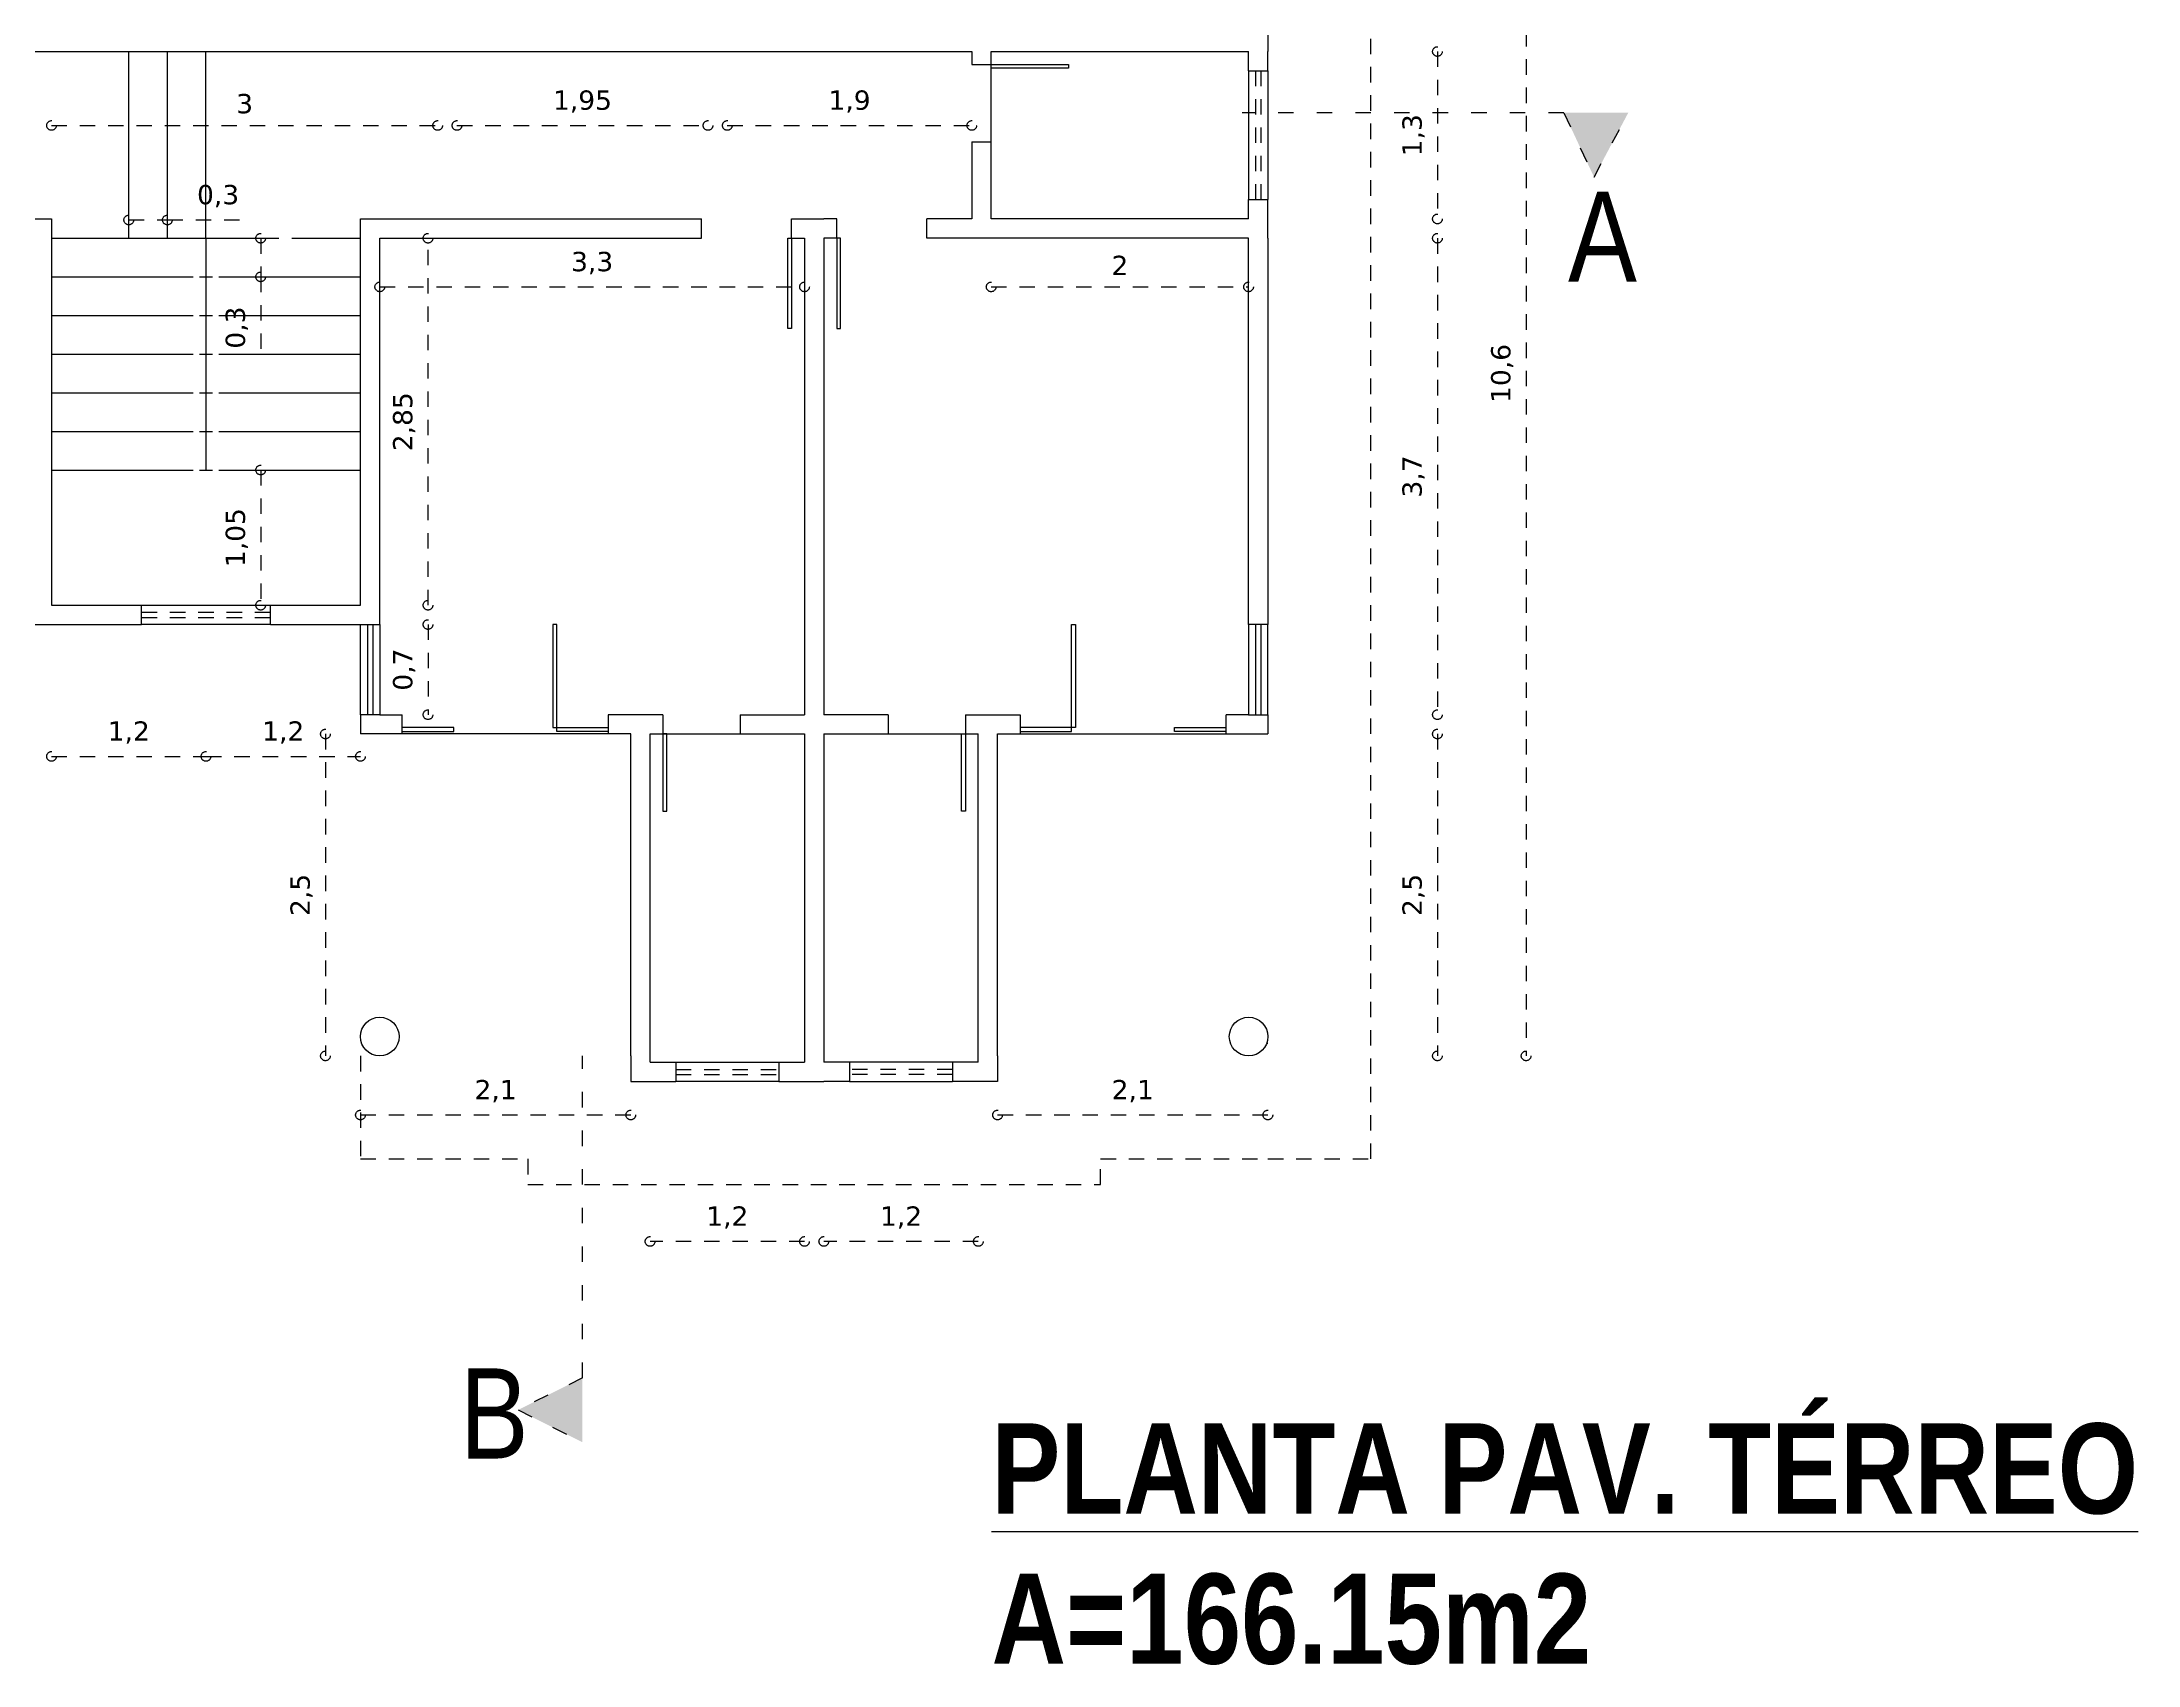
# Model space of a CAD drawing. Header units: millimetres. Extents: x -149 to 2, y 952 to 1078.
# Drawn here: x -84.03 to -67.74, y 1057.79 to 1070.4 of the extents above; entities that cross this region are included whole.
import ezdxf

# ---------------------------------------------------------------- set-up
doc = ezdxf.new("R2010")
doc.units = ezdxf.units.MM
doc.header["$LTSCALE"] = 0.1
doc.header["$PDMODE"] = 35
doc.linetypes.add('ACAD_ISO02W100', pattern=[15, 12, -3])
doc.linetypes.add('ACAD_ISO03W100', pattern=[30, 12, -18])
doc.layers.get('0').update_dxf_attribs({"linetype": 'ACAD_ISO03W100'})
for name, color, linetype in [('elementos cortados', 6, 'Continuous'), ('janela', 2, 'Continuous'), ('porta e janela cortada', 106, 'Continuous'), ('porta e janela vista', 3, 'Continuous'), ('projeção', 7, 'ACAD_ISO02W100')]:
    doc.layers.add(name, color=color, linetype=linetype)
doc.styles.add('KARINE', font='ARIALN.TTF', dxfattribs={"height": 0.7})
doc.styles.get("Standard").update_dxf_attribs({"font": 'verdana.ttf', "height": 0.15})
doc.dimstyles.new('Copy(2) of ISO-25', dxfattribs={"dimtxt": 0.02, "dimasz": 0.15, "dimexe": 0.2, "dimexo": 0.4, "dimgap": 0.09, "dimtad": 1, "dimtxsty": 'Standard', "dimblk": 'SMALL', "dimcen": 2, "dimse1": 1, "dimse2": 1, "dimclrd": 1, "dimclre": 1, "dimclrt": 30, "dimazin": 0, "dimtfac": 1, "dimtmove": 0, "dimatfit": 2, "dimldrblk": 'OPEN30', "dimfxl": 1, "dimlwd": -1, "dimarcsym": 0})

# ---------------------------------------------------------------- blocks, each defined once
blk = doc.blocks.new('_Small')
at = {"color": 0, "linetype": 'ByBlock', "lineweight": -2}
blk.add_circle((0, 0), 0.25, dxfattribs=at)
blk = doc.blocks.new('*D15')
at = {"layer": 'Defpoints', "color": 0, "ltscale": 0.1, "transparency": 16777216}
for p in [(-91.252, 1074.623), (-93.19, 1062.523), (-81.552, 1062.523)]:
    blk.add_point(p, dxfattribs=at)
at = {"layer": 'projeção', "color": 1, "ltscale": 0.1, "transparency": 16777216}
blk.add_line((-93.19, 1074.623), (-93.19, 1062.523), dxfattribs=at)
at = {"layer": 'projeção', "color": 1, "ltscale": 0.1, "transparency": 16777216, "xscale": 0.15, "yscale": 0.15, "zscale": 0.15}
for p, rotation in [((-93.19, 1074.623), 90), ((-93.19, 1062.523), 270)]:
    blk.add_blockref('_Small', p, dxfattribs=dict(at, rotation=rotation))
at = {"layer": 'projeção', "color": 30, "ltscale": 0.1, "transparency": 16777216, "insert": (-93.375, 1068.573), "char_height": 0.15, "attachment_point": 5, "rotation": 90}
blk.add_mtext('12,1', dxfattribs=at)
blk = doc.blocks.new('_Open30')
at = {"color": 0, "linetype": 'ByBlock', "lineweight": -2}
for p, q in [((-1, 0.27), (0, 0)), ((0, 0), (-1, -0.27)), ((0, 0), (-1, 0))]:
    blk.add_line(p, q, dxfattribs=at)
blk = doc.blocks.new('*D16')
at = {"layer": 'Defpoints', "color": 0, "ltscale": 0.1, "transparency": 16777216}
for p in [(-92.789, 1065.873), (-91.252, 1065.873), (-81.552, 1062.523)]:
    blk.add_point(p, dxfattribs=at)
at = {"layer": 'projeção', "color": 1, "ltscale": 0.1, "transparency": 16777216}
blk.add_line((-92.789, 1062.523), (-92.789, 1065.873), dxfattribs=at)
at = {"layer": 'projeção', "color": 1, "ltscale": 0.1, "transparency": 16777216, "xscale": 0.15, "yscale": 0.15, "zscale": 0.15}
for p, rotation in [((-92.789, 1065.873), 90), ((-92.789, 1062.523), 270)]:
    blk.add_blockref('_Small', p, dxfattribs=dict(at, rotation=rotation))
at = {"layer": 'projeção', "color": 30, "ltscale": 0.1, "transparency": 16777216, "insert": (-92.974, 1064.198), "char_height": 0.15, "attachment_point": 5, "rotation": 90}
blk.add_mtext('3,35', dxfattribs=at)
blk = doc.blocks.new('*D29')
at = {"layer": 'Defpoints', "color": 0, "ltscale": 0.1, "transparency": 16777216}
for p in [(-82.752, 1067.073), (-81.552, 1065.873), (-81.552, 1064.849)]:
    blk.add_point(p, dxfattribs=at)
at = {"layer": 'projeção', "color": 1, "ltscale": 0.1, "transparency": 16777216}
blk.add_line((-82.752, 1064.849), (-81.552, 1064.849), dxfattribs=at)
at = {"layer": 'projeção', "color": 1, "ltscale": 0.1, "transparency": 16777216, "xscale": 0.15, "yscale": 0.15, "zscale": 0.15, "rotation": 180}
blk.add_blockref('_Small', (-82.752, 1064.849), dxfattribs=at)
at = {"layer": 'projeção', "color": 1, "ltscale": 0.1, "transparency": 16777216, "xscale": 0.15, "yscale": 0.15, "zscale": 0.15}
blk.add_blockref('_Small', (-81.552, 1064.849), dxfattribs=at)
at = {"layer": 'projeção', "color": 30, "ltscale": 0.1, "transparency": 16777216, "insert": (-82.152, 1065.034), "char_height": 0.15, "attachment_point": 5}
blk.add_mtext('1,2', dxfattribs=at)
blk = doc.blocks.new('*D30')
at = {"layer": 'Defpoints', "color": 0, "ltscale": 0.1, "transparency": 16777216}
for p in [(-82.752, 1067.073), (-83.952, 1066.023), (-82.752, 1064.849)]:
    blk.add_point(p, dxfattribs=at)
at = {"layer": 'projeção', "color": 1, "ltscale": 0.1, "transparency": 16777216}
blk.add_line((-83.952, 1064.849), (-82.752, 1064.849), dxfattribs=at)
at = {"layer": 'projeção', "color": 1, "ltscale": 0.1, "transparency": 16777216, "xscale": 0.15, "yscale": 0.15, "zscale": 0.15, "rotation": 180}
blk.add_blockref('_Small', (-83.952, 1064.849), dxfattribs=at)
at = {"layer": 'projeção', "color": 1, "ltscale": 0.1, "transparency": 16777216, "xscale": 0.15, "yscale": 0.15, "zscale": 0.15}
blk.add_blockref('_Small', (-82.752, 1064.849), dxfattribs=at)
at = {"layer": 'projeção', "color": 30, "ltscale": 0.1, "transparency": 16777216, "insert": (-83.352, 1065.034), "char_height": 0.15, "attachment_point": 5}
blk.add_mtext('1,2', dxfattribs=at)
blk = doc.blocks.new('*D32')
at = {"layer": 'Defpoints', "color": 0, "ltscale": 0.1, "transparency": 16777216}
for p in [(-81.552, 1065.023), (-81.824, 1062.523), (-81.552, 1062.523)]:
    blk.add_point(p, dxfattribs=at)
at = {"layer": 'projeção', "color": 1, "ltscale": 0.1, "transparency": 16777216}
blk.add_line((-81.824, 1065.023), (-81.824, 1062.523), dxfattribs=at)
at = {"layer": 'projeção', "color": 1, "ltscale": 0.1, "transparency": 16777216, "xscale": 0.15, "yscale": 0.15, "zscale": 0.15}
for p, rotation in [((-81.824, 1065.023), 90), ((-81.824, 1062.523), 270)]:
    blk.add_blockref('_Small', p, dxfattribs=dict(at, rotation=rotation))
at = {"layer": 'projeção', "color": 30, "ltscale": 0.1, "transparency": 16777216, "insert": (-82.009, 1063.773), "char_height": 0.15, "attachment_point": 5, "rotation": 90}
blk.add_mtext('2,5', dxfattribs=at)
blk = doc.blocks.new('*D33')
at = {"layer": 'Defpoints', "color": 0, "ltscale": 0.1, "transparency": 16777216}
for p in [(-81.402, 1065.873), (-81.402, 1065.173), (-81.027, 1065.173)]:
    blk.add_point(p, dxfattribs=at)
at = {"layer": 'projeção', "color": 1, "ltscale": 0.1, "transparency": 16777216}
blk.add_line((-81.027, 1065.873), (-81.027, 1065.173), dxfattribs=at)
at = {"layer": 'projeção', "color": 1, "ltscale": 0.1, "transparency": 16777216, "xscale": 0.15, "yscale": 0.15, "zscale": 0.15}
for p, rotation in [((-81.027, 1065.873), 90), ((-81.027, 1065.173), 270)]:
    blk.add_blockref('_Small', p, dxfattribs=dict(at, rotation=rotation))
at = {"layer": 'projeção', "color": 30, "ltscale": 0.1, "transparency": 16777216, "insert": (-81.212, 1065.523), "char_height": 0.15, "attachment_point": 5, "rotation": 90}
blk.add_mtext('0,7', dxfattribs=at)
blk = doc.blocks.new('*D34')
at = {"layer": 'Defpoints', "color": 0, "ltscale": 0.1, "transparency": 16777216}
for p in [(-81.402, 1068.873), (-81.027, 1068.873), (-81.552, 1066.023)]:
    blk.add_point(p, dxfattribs=at)
at = {"layer": 'projeção', "color": 1, "ltscale": 0.1, "transparency": 16777216}
blk.add_line((-81.027, 1066.023), (-81.027, 1068.873), dxfattribs=at)
at = {"layer": 'projeção', "color": 1, "ltscale": 0.1, "transparency": 16777216, "xscale": 0.15, "yscale": 0.15, "zscale": 0.15}
for p, rotation in [((-81.027, 1068.873), 90), ((-81.027, 1066.023), 270)]:
    blk.add_blockref('_Small', p, dxfattribs=dict(at, rotation=rotation))
at = {"layer": 'projeção', "color": 30, "ltscale": 0.1, "transparency": 16777216, "insert": (-81.212, 1067.448), "char_height": 0.15, "attachment_point": 5, "rotation": 90}
blk.add_mtext('2,85', dxfattribs=at)
blk = doc.blocks.new('*D35')
at = {"layer": 'Defpoints', "color": 0, "ltscale": 0.1, "transparency": 16777216}
for p in [(-82.393, 1068.873), (-82.393, 1068.573), (-82.327, 1068.573)]:
    blk.add_point(p, dxfattribs=at)
at = {"layer": 'projeção', "color": 1, "ltscale": 0.1, "transparency": 16777216}
for p, q in [((-82.327, 1068.873), (-82.327, 1068.573)), ((-82.327, 1068.573), (-82.327, 1067.935))]:
    blk.add_line(p, q, dxfattribs=at)
at = {"layer": 'projeção', "color": 1, "ltscale": 0.1, "transparency": 16777216, "xscale": 0.15, "yscale": 0.15, "zscale": 0.15}
for p, rotation in [((-82.327, 1068.873), 90), ((-82.327, 1068.573), 270)]:
    blk.add_blockref('_Small', p, dxfattribs=dict(at, rotation=rotation))
at = {"layer": 'projeção', "color": 30, "ltscale": 0.1, "transparency": 16777216, "insert": (-82.512, 1068.179), "char_height": 0.15, "attachment_point": 5, "rotation": 90}
blk.add_mtext('0,3', dxfattribs=at)
blk = doc.blocks.new('*D36')
at = {"layer": 'Defpoints', "color": 0, "ltscale": 0.1, "transparency": 16777216}
for p in [(-82.327, 1067.073), (-82.327, 1066.023), (-82.327, 1066.023)]:
    blk.add_point(p, dxfattribs=at)
at = {"layer": 'projeção', "color": 1, "ltscale": 0.1, "transparency": 16777216}
blk.add_line((-82.327, 1067.073), (-82.327, 1066.023), dxfattribs=at)
at = {"layer": 'projeção', "color": 1, "ltscale": 0.1, "transparency": 16777216, "xscale": 0.15, "yscale": 0.15, "zscale": 0.15}
for p, rotation in [((-82.327, 1067.073), 90), ((-82.327, 1066.023), 270)]:
    blk.add_blockref('_Small', p, dxfattribs=dict(at, rotation=rotation))
at = {"layer": 'projeção', "color": 30, "ltscale": 0.1, "transparency": 16777216, "insert": (-82.512, 1066.548), "char_height": 0.15, "attachment_point": 5, "rotation": 90}
blk.add_mtext('1,05', dxfattribs=at)
blk = doc.blocks.new('*D37')
at = {"layer": 'Defpoints', "color": 0, "ltscale": 0.1, "transparency": 16777216}
for p in [(-83.052, 1069.015), (-83.352, 1068.873), (-83.052, 1068.873)]:
    blk.add_point(p, dxfattribs=at)
at = {"layer": 'projeção', "color": 1, "ltscale": 0.1, "transparency": 16777216}
for p, q in [((-83.352, 1069.015), (-83.052, 1069.015)), ((-83.052, 1069.015), (-82.414, 1069.015))]:
    blk.add_line(p, q, dxfattribs=at)
at = {"layer": 'projeção', "color": 1, "ltscale": 0.1, "transparency": 16777216, "xscale": 0.15, "yscale": 0.15, "zscale": 0.15, "rotation": 180}
blk.add_blockref('_Small', (-83.352, 1069.015), dxfattribs=at)
at = {"layer": 'projeção', "color": 1, "ltscale": 0.1, "transparency": 16777216, "xscale": 0.15, "yscale": 0.15, "zscale": 0.15}
blk.add_blockref('_Small', (-83.052, 1069.015), dxfattribs=at)
at = {"layer": 'projeção', "color": 30, "ltscale": 0.1, "transparency": 16777216, "insert": (-82.658, 1069.2), "char_height": 0.15, "attachment_point": 5}
blk.add_mtext('0,3', dxfattribs=at)
blk = doc.blocks.new('*D38')
at = {"layer": 'Defpoints', "color": 0, "ltscale": 0.1, "transparency": 16777216}
for p in [(-83.952, 1070.473), (-80.952, 1070.473), (-80.952, 1069.749)]:
    blk.add_point(p, dxfattribs=at)
at = {"layer": 'projeção', "color": 1, "ltscale": 0.1, "transparency": 16777216}
blk.add_line((-83.952, 1069.749), (-80.952, 1069.749), dxfattribs=at)
at = {"layer": 'projeção', "color": 1, "ltscale": 0.1, "transparency": 16777216, "xscale": 0.15, "yscale": 0.15, "zscale": 0.15, "rotation": 180}
blk.add_blockref('_Small', (-83.952, 1069.749), dxfattribs=at)
at = {"layer": 'projeção', "color": 1, "ltscale": 0.1, "transparency": 16777216, "xscale": 0.15, "yscale": 0.15, "zscale": 0.15}
blk.add_blockref('_Small', (-80.952, 1069.749), dxfattribs=at)
at = {"layer": 'projeção', "color": 30, "ltscale": 0.1, "transparency": 16777216, "insert": (-82.452, 1069.917), "char_height": 0.15, "attachment_point": 5}
blk.add_mtext('3', dxfattribs=at)
blk = doc.blocks.new('*D39')
at = {"layer": 'Defpoints', "color": 0, "ltscale": 0.1, "transparency": 16777216}
for p in [(-80.802, 1070.473), (-78.852, 1070.473), (-78.852, 1069.749)]:
    blk.add_point(p, dxfattribs=at)
at = {"layer": 'projeção', "color": 1, "ltscale": 0.1, "transparency": 16777216}
blk.add_line((-80.802, 1069.749), (-78.852, 1069.749), dxfattribs=at)
at = {"layer": 'projeção', "color": 1, "ltscale": 0.1, "transparency": 16777216, "xscale": 0.15, "yscale": 0.15, "zscale": 0.15, "rotation": 180}
blk.add_blockref('_Small', (-80.802, 1069.749), dxfattribs=at)
at = {"layer": 'projeção', "color": 1, "ltscale": 0.1, "transparency": 16777216, "xscale": 0.15, "yscale": 0.15, "zscale": 0.15}
blk.add_blockref('_Small', (-78.852, 1069.749), dxfattribs=at)
at = {"layer": 'projeção', "color": 30, "ltscale": 0.1, "transparency": 16777216, "insert": (-79.827, 1069.934), "char_height": 0.15, "attachment_point": 5}
blk.add_mtext('1,95', dxfattribs=at)
blk = doc.blocks.new('*D40')
at = {"layer": 'Defpoints', "color": 0, "ltscale": 0.1, "transparency": 16777216}
for p in [(-78.702, 1070.473), (-76.802, 1070.473), (-76.802, 1069.749)]:
    blk.add_point(p, dxfattribs=at)
at = {"layer": 'projeção', "color": 1, "ltscale": 0.1, "transparency": 16777216}
blk.add_line((-78.702, 1069.749), (-76.802, 1069.749), dxfattribs=at)
at = {"layer": 'projeção', "color": 1, "ltscale": 0.1, "transparency": 16777216, "xscale": 0.15, "yscale": 0.15, "zscale": 0.15, "rotation": 180}
blk.add_blockref('_Small', (-78.702, 1069.749), dxfattribs=at)
at = {"layer": 'projeção', "color": 1, "ltscale": 0.1, "transparency": 16777216, "xscale": 0.15, "yscale": 0.15, "zscale": 0.15}
blk.add_blockref('_Small', (-76.802, 1069.749), dxfattribs=at)
at = {"layer": 'projeção', "color": 30, "ltscale": 0.1, "transparency": 16777216, "insert": (-77.752, 1069.934), "char_height": 0.15, "attachment_point": 5}
blk.add_mtext('1,9', dxfattribs=at)
blk = doc.blocks.new('*D46')
at = {"layer": 'Defpoints', "color": 0, "ltscale": 0.1, "transparency": 16777216}
for p in [(-76.602, 1062.523), (-74.502, 1062.523), (-74.502, 1062.064)]:
    blk.add_point(p, dxfattribs=at)
at = {"layer": 'projeção', "color": 1, "ltscale": 0.1, "transparency": 16777216}
blk.add_line((-76.602, 1062.064), (-74.502, 1062.064), dxfattribs=at)
at = {"layer": 'projeção', "color": 1, "ltscale": 0.1, "transparency": 16777216, "xscale": 0.15, "yscale": 0.15, "zscale": 0.15, "rotation": 180}
blk.add_blockref('_Small', (-76.602, 1062.064), dxfattribs=at)
at = {"layer": 'projeção', "color": 1, "ltscale": 0.1, "transparency": 16777216, "xscale": 0.15, "yscale": 0.15, "zscale": 0.15}
blk.add_blockref('_Small', (-74.502, 1062.064), dxfattribs=at)
at = {"layer": 'projeção', "color": 30, "ltscale": 0.1, "transparency": 16777216, "insert": (-75.552, 1062.249), "char_height": 0.15, "attachment_point": 5}
blk.add_mtext('2,1', dxfattribs=at)
blk = doc.blocks.new('*D47')
at = {"layer": 'Defpoints', "color": 0, "ltscale": 0.1, "transparency": 16777216}
for p in [(-77.952, 1062.473), (-76.752, 1062.473), (-77.952, 1061.082)]:
    blk.add_point(p, dxfattribs=at)
at = {"layer": 'projeção', "color": 1, "ltscale": 0.1, "transparency": 16777216}
blk.add_line((-76.752, 1061.082), (-77.952, 1061.082), dxfattribs=at)
at = {"layer": 'projeção', "color": 1, "ltscale": 0.1, "transparency": 16777216, "xscale": 0.15, "yscale": 0.15, "zscale": 0.15, "rotation": 180}
blk.add_blockref('_Small', (-77.952, 1061.082), dxfattribs=at)
at = {"layer": 'projeção', "color": 1, "ltscale": 0.1, "transparency": 16777216, "xscale": 0.15, "yscale": 0.15, "zscale": 0.15}
blk.add_blockref('_Small', (-76.752, 1061.082), dxfattribs=at)
at = {"layer": 'projeção', "color": 30, "ltscale": 0.1, "transparency": 16777216, "insert": (-77.352, 1061.267), "char_height": 0.15, "attachment_point": 5}
blk.add_mtext('1,2', dxfattribs=at)
blk = doc.blocks.new('*D48')
at = {"layer": 'Defpoints', "color": 0, "ltscale": 0.1, "transparency": 16777216}
for p in [(-79.302, 1062.473), (-78.102, 1062.473), (-79.302, 1061.082)]:
    blk.add_point(p, dxfattribs=at)
at = {"layer": 'projeção', "color": 1, "ltscale": 0.1, "transparency": 16777216}
blk.add_line((-78.102, 1061.082), (-79.302, 1061.082), dxfattribs=at)
at = {"layer": 'projeção', "color": 1, "ltscale": 0.1, "transparency": 16777216, "xscale": 0.15, "yscale": 0.15, "zscale": 0.15, "rotation": 180}
blk.add_blockref('_Small', (-79.302, 1061.082), dxfattribs=at)
at = {"layer": 'projeção', "color": 1, "ltscale": 0.1, "transparency": 16777216, "xscale": 0.15, "yscale": 0.15, "zscale": 0.15}
blk.add_blockref('_Small', (-78.102, 1061.082), dxfattribs=at)
at = {"layer": 'projeção', "color": 30, "ltscale": 0.1, "transparency": 16777216, "insert": (-78.702, 1061.267), "char_height": 0.15, "attachment_point": 5}
blk.add_mtext('1,2', dxfattribs=at)
blk = doc.blocks.new('*D49')
at = {"layer": 'Defpoints', "color": 0, "ltscale": 0.1, "transparency": 16777216}
for p in [(-81.552, 1062.523), (-79.452, 1062.523), (-79.452, 1062.064)]:
    blk.add_point(p, dxfattribs=at)
at = {"layer": 'projeção', "color": 1, "ltscale": 0.1, "transparency": 16777216}
blk.add_line((-81.552, 1062.064), (-79.452, 1062.064), dxfattribs=at)
at = {"layer": 'projeção', "color": 1, "ltscale": 0.1, "transparency": 16777216, "xscale": 0.15, "yscale": 0.15, "zscale": 0.15, "rotation": 180}
blk.add_blockref('_Small', (-81.552, 1062.064), dxfattribs=at)
at = {"layer": 'projeção', "color": 1, "ltscale": 0.1, "transparency": 16777216, "xscale": 0.15, "yscale": 0.15, "zscale": 0.15}
blk.add_blockref('_Small', (-79.452, 1062.064), dxfattribs=at)
at = {"layer": 'projeção', "color": 30, "ltscale": 0.1, "transparency": 16777216, "insert": (-80.502, 1062.249), "char_height": 0.15, "attachment_point": 5}
blk.add_mtext('2,1', dxfattribs=at)
blk = doc.blocks.new('*D52')
at = {"layer": 'Defpoints', "color": 0, "ltscale": 0.1, "transparency": 16777216}
for p in [(-81.402, 1068.873), (-78.102, 1068.873), (-78.102, 1068.495)]:
    blk.add_point(p, dxfattribs=at)
at = {"layer": 'projeção', "color": 1, "ltscale": 0.1, "transparency": 16777216}
blk.add_line((-81.402, 1068.495), (-78.102, 1068.495), dxfattribs=at)
at = {"layer": 'projeção', "color": 1, "ltscale": 0.1, "transparency": 16777216, "xscale": 0.15, "yscale": 0.15, "zscale": 0.15, "rotation": 180}
blk.add_blockref('_Small', (-81.402, 1068.495), dxfattribs=at)
at = {"layer": 'projeção', "color": 1, "ltscale": 0.1, "transparency": 16777216, "xscale": 0.15, "yscale": 0.15, "zscale": 0.15}
blk.add_blockref('_Small', (-78.102, 1068.495), dxfattribs=at)
at = {"layer": 'projeção', "color": 30, "ltscale": 0.1, "transparency": 16777216, "insert": (-79.752, 1068.68), "char_height": 0.15, "attachment_point": 5}
blk.add_mtext('3,3', dxfattribs=at)
blk = doc.blocks.new('*D53')
at = {"layer": 'Defpoints', "color": 0, "ltscale": 0.1, "transparency": 16777216}
for p in [(-76.652, 1069.026), (-74.652, 1069.023), (-74.652, 1068.495)]:
    blk.add_point(p, dxfattribs=at)
at = {"layer": 'projeção', "color": 1, "ltscale": 0.1, "transparency": 16777216}
blk.add_line((-76.652, 1068.495), (-74.652, 1068.495), dxfattribs=at)
at = {"layer": 'projeção', "color": 1, "ltscale": 0.1, "transparency": 16777216, "xscale": 0.15, "yscale": 0.15, "zscale": 0.15, "rotation": 180}
blk.add_blockref('_Small', (-76.652, 1068.495), dxfattribs=at)
at = {"layer": 'projeção', "color": 1, "ltscale": 0.1, "transparency": 16777216, "xscale": 0.15, "yscale": 0.15, "zscale": 0.15}
blk.add_blockref('_Small', (-74.652, 1068.495), dxfattribs=at)
at = {"layer": 'projeção', "color": 30, "ltscale": 0.1, "transparency": 16777216, "insert": (-75.652, 1068.662), "char_height": 0.15, "attachment_point": 5}
blk.add_mtext('2', dxfattribs=at)
blk = doc.blocks.new('*D54')
at = {"layer": 'Defpoints', "color": 0, "ltscale": 0.1, "transparency": 16777216}
for p in [(-74.502, 1073.123), (-74.502, 1062.523), (-72.496, 1062.523)]:
    blk.add_point(p, dxfattribs=at)
at = {"layer": 'projeção', "color": 1, "ltscale": 0.1, "transparency": 16777216}
blk.add_line((-72.496, 1073.123), (-72.496, 1062.523), dxfattribs=at)
at = {"layer": 'projeção', "color": 1, "ltscale": 0.1, "transparency": 16777216, "xscale": 0.15, "yscale": 0.15, "zscale": 0.15}
for p, rotation in [((-72.496, 1073.123), 90), ((-72.496, 1062.523), 270)]:
    blk.add_blockref('_Small', p, dxfattribs=dict(at, rotation=rotation))
at = {"layer": 'projeção', "color": 30, "ltscale": 0.1, "transparency": 16777216, "insert": (-72.681, 1067.823), "char_height": 0.15, "attachment_point": 5, "rotation": 90}
blk.add_mtext('10,6', dxfattribs=at)
blk = doc.blocks.new('*D56')
at = {"layer": 'Defpoints', "color": 0, "ltscale": 0.1, "transparency": 16777216}
for p in [(-74.652, 1070.323), (-74.652, 1069.023), (-73.185, 1069.023)]:
    blk.add_point(p, dxfattribs=at)
at = {"layer": 'projeção', "color": 1, "ltscale": 0.1, "transparency": 16777216}
blk.add_line((-73.185, 1070.323), (-73.185, 1069.023), dxfattribs=at)
at = {"layer": 'projeção', "color": 1, "ltscale": 0.1, "transparency": 16777216, "xscale": 0.15, "yscale": 0.15, "zscale": 0.15}
for p, rotation in [((-73.185, 1070.323), 90), ((-73.185, 1069.023), 270)]:
    blk.add_blockref('_Small', p, dxfattribs=dict(at, rotation=rotation))
at = {"layer": 'projeção', "color": 30, "ltscale": 0.1, "transparency": 16777216, "insert": (-73.37, 1069.673), "char_height": 0.15, "attachment_point": 5, "rotation": 90}
blk.add_mtext('1,3', dxfattribs=at)
blk = doc.blocks.new('*D57')
at = {"layer": 'Defpoints', "color": 0, "ltscale": 0.1, "transparency": 16777216}
for p in [(-74.652, 1068.873), (-74.652, 1065.173), (-73.185, 1065.173)]:
    blk.add_point(p, dxfattribs=at)
at = {"layer": 'projeção', "color": 1, "ltscale": 0.1, "transparency": 16777216}
blk.add_line((-73.185, 1068.873), (-73.185, 1065.173), dxfattribs=at)
at = {"layer": 'projeção', "color": 1, "ltscale": 0.1, "transparency": 16777216, "xscale": 0.15, "yscale": 0.15, "zscale": 0.15}
for p, rotation in [((-73.185, 1068.873), 90), ((-73.185, 1065.173), 270)]:
    blk.add_blockref('_Small', p, dxfattribs=dict(at, rotation=rotation))
at = {"layer": 'projeção', "color": 30, "ltscale": 0.1, "transparency": 16777216, "insert": (-73.37, 1067.023), "char_height": 0.15, "attachment_point": 5, "rotation": 90}
blk.add_mtext('3,7', dxfattribs=at)
blk = doc.blocks.new('*D58')
at = {"layer": 'Defpoints', "color": 0, "ltscale": 0.1, "transparency": 16777216}
for p in [(-74.502, 1065.023), (-74.502, 1062.523), (-73.185, 1062.523)]:
    blk.add_point(p, dxfattribs=at)
at = {"layer": 'projeção', "color": 1, "ltscale": 0.1, "transparency": 16777216}
blk.add_line((-73.185, 1065.023), (-73.185, 1062.523), dxfattribs=at)
at = {"layer": 'projeção', "color": 1, "ltscale": 0.1, "transparency": 16777216, "xscale": 0.15, "yscale": 0.15, "zscale": 0.15}
for p, rotation in [((-73.185, 1065.023), 90), ((-73.185, 1062.523), 270)]:
    blk.add_blockref('_Small', p, dxfattribs=dict(at, rotation=rotation))
at = {"layer": 'projeção', "color": 30, "ltscale": 0.1, "transparency": 16777216, "insert": (-73.37, 1063.773), "char_height": 0.15, "attachment_point": 5, "rotation": 90}
blk.add_mtext('2,5', dxfattribs=at)

msp = doc.modelspace()

# ---------------------------------------------------------------- hatches: boundary and pattern name
at = {"ltscale": 0.1}
msp.add_hatch(color=256, dxfattribs=at).paths.add_polyline_path([(-71.702, 1069.848), (-72.202, 1069.848), (-71.968, 1069.348)])
h = msp.add_hatch(color=256, dxfattribs=at)
h.dxf.hatch_style = 1
h.paths.add_polyline_path([(-79.827, 1060.023), (-80.327, 1059.773), (-79.827, 1059.523)])

# ---------------------------------------------------------------- linework, layer by layer
for p, q in [((-72.202, 1069.848), (-74.702, 1069.848)), ((-72.202, 1069.848), (-72.202, 1069.848)), ((-72.202, 1069.848), (-71.968, 1069.348)), ((-71.968, 1069.348), (-71.702, 1069.848)), ((-79.827, 1060.023), (-79.827, 1062.523)), ((-79.827, 1060.023), (-80.327, 1059.773)), ((-80.327, 1059.773), (-79.827, 1059.523))]:
    msp.add_line(p, q, dxfattribs=at)
at = {"layer": 'elementos cortados', "ltscale": 0.3}
for p, q in [((-74.502, 1070.473), (-74.502, 1070.323)), ((-84.102, 1070.323), (-83.952, 1070.323)), ((-83.952, 1070.323), (-76.802, 1070.323))]:
    msp.add_line(p, q, dxfattribs=at)
at = {"layer": 'elementos cortados', "ltscale": 0.1}
for p, q in [((-83.352, 1068.873), (-83.352, 1070.323)), ((-83.052, 1068.873), (-83.052, 1070.323)), ((-82.752, 1068.873), (-82.752, 1070.323)), ((-76.802, 1070.323), (-76.802, 1070.223)), ((-76.652, 1069.023), (-76.652, 1070.323)), ((-76.652, 1070.323), (-74.652, 1070.323)), ((-74.652, 1070.173), (-74.652, 1070.323)), ((-74.502, 1070.173), (-74.502, 1070.323)), ((-76.802, 1070.223), (-76.652, 1070.223)), ((-74.652, 1070.173), (-74.502, 1070.173)), ((-74.652, 1070.173), (-74.652, 1069.173)), ((-74.502, 1070.173), (-74.502, 1069.173)), ((-83.352, 1069.598), (-83.352, 1069.648)), ((-76.802, 1069.623), (-76.652, 1069.623)), ((-76.802, 1069.623), (-76.802, 1069.023)), ((-74.652, 1069.023), (-74.652, 1069.173)), ((-74.652, 1069.173), (-74.502, 1069.173)), ((-74.502, 1069.023), (-74.502, 1069.173)), ((-81.552, 1068.873), (-81.552, 1069.023)), ((-81.552, 1069.023), (-78.902, 1069.023)), ((-78.902, 1068.873), (-78.902, 1069.023)), ((-78.202, 1068.873), (-78.202, 1069.023)), ((-78.202, 1069.023), (-77.952, 1069.023)), ((-77.852, 1069.023), (-77.952, 1069.023)), ((-77.852, 1068.873), (-77.852, 1069.023)), ((-77.152, 1068.873), (-77.152, 1069.023)), ((-76.802, 1069.023), (-77.152, 1069.023)), ((-74.652, 1069.023), (-76.652, 1069.023)), ((-74.652, 1069.023), (-76.652, 1069.023)), ((-74.502, 1068.873), (-74.502, 1069.023)), ((-82.752, 1068.873), (-82.752, 1067.073)), ((-81.552, 1066.023), (-81.552, 1068.873)), ((-81.402, 1065.873), (-81.402, 1068.873)), ((-81.402, 1068.873), (-78.902, 1068.873)), ((-78.202, 1068.873), (-78.102, 1068.873)), ((-78.102, 1068.873), (-78.102, 1065.173)), ((-77.852, 1068.873), (-77.952, 1068.873)), ((-77.952, 1068.873), (-77.952, 1065.173)), ((-74.652, 1068.873), (-77.152, 1068.873)), ((-74.652, 1065.873), (-74.652, 1068.873)), ((-74.502, 1068.873), (-74.502, 1065.873)), ((-83.252, 1065.873), (-83.252, 1066.023)), ((-83.252, 1066.023), (-82.252, 1066.023)), ((-82.252, 1065.873), (-83.252, 1065.873)), ((-82.252, 1065.873), (-82.252, 1066.023)), ((-81.552, 1065.873), (-81.402, 1065.873)), ((-81.552, 1065.173), (-81.552, 1065.873)), ((-81.402, 1065.873), (-81.402, 1065.173)), ((-74.502, 1065.873), (-74.652, 1065.873)), ((-74.652, 1065.873), (-74.652, 1065.173)), ((-74.502, 1065.173), (-74.502, 1065.873)), ((-81.552, 1065.173), (-81.552, 1065.023)), ((-81.402, 1065.173), (-81.552, 1065.173)), ((-81.402, 1065.173), (-81.227, 1065.173)), ((-81.227, 1065.023), (-81.227, 1065.173)), ((-79.302, 1065.173), (-79.627, 1065.173)), ((-79.627, 1065.173), (-79.627, 1065.023)), ((-79.202, 1065.173), (-79.302, 1065.173)), ((-79.202, 1065.173), (-79.202, 1065.023)), ((-78.602, 1065.173), (-78.602, 1065.023)), ((-78.602, 1065.173), (-78.102, 1065.173)), ((-77.452, 1065.173), (-77.952, 1065.173)), ((-77.452, 1065.173), (-77.452, 1065.023)), ((-76.852, 1065.173), (-76.852, 1065.023)), ((-76.852, 1065.173), (-76.752, 1065.173)), ((-76.752, 1065.173), (-76.427, 1065.173)), ((-76.427, 1065.173), (-76.427, 1065.023)), ((-74.652, 1065.173), (-74.827, 1065.173)), ((-74.827, 1065.023), (-74.827, 1065.173)), ((-74.652, 1065.173), (-74.502, 1065.173)), ((-74.502, 1065.173), (-74.502, 1065.023)), ((-79.452, 1065.023), (-81.552, 1065.023)), ((-79.452, 1062.523), (-79.452, 1065.023)), ((-79.302, 1062.473), (-79.302, 1065.023)), ((-79.302, 1065.023), (-78.102, 1065.023)), ((-78.102, 1065.023), (-78.102, 1062.473)), ((-77.952, 1065.023), (-77.952, 1062.473)), ((-77.952, 1065.023), (-76.752, 1065.023)), ((-76.752, 1062.473), (-76.752, 1065.023)), ((-76.602, 1065.023), (-74.502, 1065.023)), ((-76.602, 1062.523), (-76.602, 1065.023)), ((-74.51, 1062.623), (-74.502, 1062.623)), ((-79.452, 1062.523), (-79.452, 1062.323)), ((-79.302, 1062.473), (-79.102, 1062.473)), ((-79.102, 1062.473), (-79.102, 1062.323)), ((-78.302, 1062.473), (-78.302, 1062.323)), ((-78.302, 1062.473), (-78.102, 1062.473)), ((-77.752, 1062.473), (-77.952, 1062.473)), ((-77.752, 1062.473), (-77.752, 1062.323)), ((-76.952, 1062.473), (-76.952, 1062.323)), ((-76.752, 1062.473), (-76.952, 1062.473)), ((-76.602, 1062.523), (-76.602, 1062.323)), ((-79.452, 1062.323), (-79.302, 1062.323)), ((-79.302, 1062.323), (-79.102, 1062.323)), ((-78.302, 1062.323), (-77.952, 1062.323)), ((-77.752, 1062.323), (-77.952, 1062.323)), ((-76.752, 1062.323), (-76.952, 1062.323)), ((-76.602, 1062.323), (-76.752, 1062.323))]:
    msp.add_line(p, q, dxfattribs=at)
at = {"layer": 'elementos cortados'}
for p, q in [((-84.102, 1069.023), (-83.952, 1069.023)), ((-83.952, 1069.023), (-83.952, 1066.023)), ((-83.952, 1068.873), (-82.185, 1068.873)), ((-82.085, 1068.873), (-81.552, 1068.873)), ((-83.952, 1068.573), (-82.852, 1068.573)), ((-82.802, 1068.573), (-82.702, 1068.573)), ((-82.652, 1068.573), (-81.552, 1068.573)), ((-83.952, 1068.273), (-82.852, 1068.273)), ((-82.802, 1068.273), (-82.702, 1068.273)), ((-82.652, 1068.273), (-81.552, 1068.273)), ((-83.952, 1067.973), (-82.852, 1067.973)), ((-82.802, 1067.973), (-82.702, 1067.973)), ((-82.652, 1067.973), (-81.552, 1067.973)), ((-83.952, 1067.673), (-82.852, 1067.673)), ((-82.802, 1067.673), (-82.702, 1067.673)), ((-82.652, 1067.673), (-81.552, 1067.673)), ((-83.952, 1067.373), (-82.852, 1067.373)), ((-82.802, 1067.373), (-82.702, 1067.373)), ((-82.652, 1067.373), (-81.552, 1067.373)), ((-83.952, 1067.073), (-82.852, 1067.073)), ((-82.802, 1067.073), (-82.702, 1067.073)), ((-82.652, 1067.073), (-81.552, 1067.073)), ((-84.102, 1065.873), (-83.952, 1065.873)), ((-83.952, 1066.023), (-83.252, 1066.023)), ((-83.952, 1065.873), (-83.252, 1065.873)), ((-82.252, 1066.023), (-81.552, 1066.023)), ((-82.252, 1065.873), (-81.552, 1065.873))]:
    msp.add_line(p, q, dxfattribs=at)
at = {"layer": 'elementos cortados', "ltscale": 0.1}
for centre in [(-81.402, 1062.673), (-74.652, 1062.673)]:
    msp.add_circle(centre, 0.15, dxfattribs=at)
at = {"layer": 'janela', "ltscale": 0.1}
for p, q in [((-79.102, 1062.473), (-78.302, 1062.473)), ((-76.952, 1062.473), (-77.752, 1062.473)), ((-78.302, 1062.323), (-79.102, 1062.323)), ((-77.752, 1062.323), (-76.952, 1062.323))]:
    msp.add_line(p, q, dxfattribs=at)
at = {"layer": 'porta e janela cortada', "ltscale": 0.1}
for p, q in [((-76.652, 1070.223), (-76.052, 1070.223)), ((-76.652, 1070.193), (-76.652, 1070.223)), ((-76.052, 1070.193), (-76.652, 1070.193)), ((-76.052, 1070.223), (-76.052, 1070.193)), ((-78.232, 1068.173), (-78.232, 1068.873)), ((-78.232, 1068.873), (-78.202, 1068.873)), ((-78.202, 1068.873), (-78.202, 1068.173)), ((-77.822, 1068.873), (-77.852, 1068.873)), ((-77.852, 1068.873), (-77.852, 1068.173)), ((-77.822, 1068.173), (-77.822, 1068.873)), ((-78.202, 1068.173), (-78.232, 1068.173)), ((-77.852, 1068.173), (-77.822, 1068.173)), ((-81.497, 1065.873), (-81.497, 1065.173)), ((-81.457, 1065.873), (-81.457, 1065.173)), ((-80.027, 1065.873), (-80.057, 1065.873)), ((-80.057, 1065.873), (-80.057, 1065.073)), ((-80.027, 1065.073), (-80.027, 1065.873)), ((-76.027, 1065.873), (-75.997, 1065.873)), ((-76.027, 1065.073), (-76.027, 1065.873)), ((-75.997, 1065.873), (-75.997, 1065.073)), ((-74.597, 1065.873), (-74.597, 1065.173)), ((-74.557, 1065.873), (-74.557, 1065.173)), ((-80.827, 1065.073), (-81.227, 1065.073)), ((-80.827, 1065.043), (-80.827, 1065.073)), ((-80.057, 1065.073), (-80.027, 1065.073)), ((-80.027, 1065.043), (-80.027, 1065.073)), ((-80.027, 1065.073), (-79.627, 1065.073)), ((-76.027, 1065.073), (-76.427, 1065.073)), ((-75.997, 1065.073), (-76.027, 1065.073)), ((-76.027, 1065.043), (-76.027, 1065.073)), ((-75.227, 1065.073), (-74.827, 1065.073)), ((-75.227, 1065.043), (-75.227, 1065.073)), ((-81.227, 1065.043), (-80.827, 1065.043)), ((-79.627, 1065.043), (-80.027, 1065.043)), ((-79.202, 1065.023), (-79.202, 1064.423)), ((-79.172, 1064.423), (-79.172, 1065.023)), ((-76.882, 1064.423), (-76.882, 1065.023)), ((-76.852, 1065.023), (-76.852, 1064.423)), ((-76.427, 1065.043), (-76.027, 1065.043)), ((-74.827, 1065.043), (-75.227, 1065.043)), ((-79.202, 1064.423), (-79.172, 1064.423)), ((-76.852, 1064.423), (-76.882, 1064.423))]:
    msp.add_line(p, q, dxfattribs=at)
at = {"layer": 'porta e janela vista', "ltscale": 0.1}
for p, q in [((-79.172, 1065.023), (-79.202, 1065.023)), ((-76.882, 1065.023), (-76.852, 1065.023))]:
    msp.add_line(p, q, dxfattribs=at)
at = {"layer": 'projeção', "ltscale": 0.1}
for p, q in [((-73.702, 1061.723), (-73.702, 1073.123)), ((-74.597, 1070.173), (-74.597, 1069.173)), ((-74.557, 1070.173), (-74.557, 1069.173)), ((-83.252, 1065.968), (-82.252, 1065.968)), ((-83.252, 1065.928), (-82.252, 1065.928)), ((-81.552, 1062.523), (-81.552, 1061.723)), ((-79.102, 1062.418), (-78.302, 1062.418)), ((-79.102, 1062.378), (-78.302, 1062.378)), ((-76.952, 1062.418), (-77.752, 1062.418)), ((-76.952, 1062.378), (-77.752, 1062.378)), ((-81.552, 1061.723), (-80.252, 1061.723)), ((-80.252, 1061.723), (-80.252, 1061.523)), ((-75.802, 1061.523), (-75.802, 1061.723)), ((-75.802, 1061.723), (-74.502, 1061.723)), ((-74.502, 1061.723), (-73.702, 1061.723)), ((-80.252, 1061.523), (-75.802, 1061.523))]:
    msp.add_line(p, q, dxfattribs=at)

# ---------------------------------------------------------------- texts
at = {"ltscale": 0.1, "char_height": 0.7, "attachment_point": 1, "style": 'KARINE'}
for s, insert, width in [('A', (-72.17, 1069.235), 1.10985), ('B', (-80.78, 1060.096), 2.2041), ('{\\fArial Narrow|b1|i0|c0|p34;\\L\\C30;PLANTA PAV. TÉRREO\\C256;\\P\\l\\C30;A=166.15m2}', (-76.649, 1059.669), 9.1614)]:
    msp.add_mtext(s, dxfattribs=dict(at, insert=insert, width=width))
at = {"layer": 'projeção', "ltscale": 0.1, "insert": (-72.362, 1063.665), "char_height": 0.001, "width": 2.36553, "attachment_point": 1}
msp.add_mtext('JHJJH', dxfattribs=at)

# ---------------------------------------------------------------- dimensions: what is measured, and where the dimension line sits
at = {"layer": 'projeção', "ltscale": 0.1}
for base, p1, p2, picture, middle in [((-93.19, 1062.523), (-91.252, 1074.623), (-81.552, 1062.523), '*D15', (-93.375, 1068.573)), ((-72.496, 1062.523), (-74.502, 1073.123), (-74.502, 1062.523), '*D54', (-72.681, 1067.823)), ((-73.185, 1069.023), (-74.652, 1070.323), (-74.652, 1069.023), '*D56', (-73.37, 1069.673)), ((-82.327, 1068.573), (-82.393, 1068.873), (-82.393, 1068.573), '*D35', (-82.512, 1068.179)), ((-81.027, 1068.873), (-81.552, 1066.023), (-81.402, 1068.873), '*D34', (-81.212, 1067.448)), ((-73.185, 1065.173), (-74.652, 1068.873), (-74.652, 1065.173), '*D57', (-73.37, 1067.023)), ((-82.327, 1066.023), (-82.327, 1067.073), (-82.327, 1066.023), '*D36', (-82.512, 1066.548)), ((-92.789, 1065.873), (-81.552, 1062.523), (-91.252, 1065.873), '*D16', (-92.974, 1064.198)), ((-81.027, 1065.173), (-81.402, 1065.873), (-81.402, 1065.173), '*D33', (-81.212, 1065.523)), ((-81.824, 1062.523), (-81.552, 1065.023), (-81.552, 1062.523), '*D32', (-82.009, 1063.773)), ((-73.185, 1062.523), (-74.502, 1065.023), (-74.502, 1062.523), '*D58', (-73.37, 1063.773))]:
    dim = msp.add_linear_dim(base=base, p1=p1, p2=p2, angle=90, dimstyle='Copy(2) of ISO-25', dxfattribs=at)
    dim.commit()
    dim.dimension.update_dxf_attribs({"geometry": picture, "text_midpoint": middle})
for base, p1, p2, picture, middle in [((-80.952, 1069.749), (-83.952, 1070.473), (-80.952, 1070.473), '*D38', (-82.452, 1069.917)), ((-78.852, 1069.749), (-80.802, 1070.473), (-78.852, 1070.473), '*D39', (-79.827, 1069.934)), ((-76.802, 1069.749), (-78.702, 1070.473), (-76.802, 1070.473), '*D40', (-77.752, 1069.934)), ((-83.052, 1069.015), (-83.352, 1068.873), (-83.052, 1068.873), '*D37', (-82.658, 1069.2)), ((-74.652, 1068.495), (-76.652, 1069.026), (-74.652, 1069.023), '*D53', (-75.652, 1068.662)), ((-78.102, 1068.495), (-81.402, 1068.873), (-78.102, 1068.873), '*D52', (-79.752, 1068.68)), ((-82.752, 1064.849), (-83.952, 1066.023), (-82.752, 1067.073), '*D30', (-83.352, 1065.034)), ((-81.552, 1064.849), (-82.752, 1067.073), (-81.552, 1065.873), '*D29', (-82.152, 1065.034)), ((-79.452, 1062.064), (-81.552, 1062.523), (-79.452, 1062.523), '*D49', (-80.502, 1062.249)), ((-79.302, 1061.082), (-78.102, 1062.473), (-79.302, 1062.473), '*D48', (-78.702, 1061.267)), ((-77.952, 1061.082), (-76.752, 1062.473), (-77.952, 1062.473), '*D47', (-77.352, 1061.267)), ((-74.502, 1062.064), (-76.602, 1062.523), (-74.502, 1062.523), '*D46', (-75.552, 1062.249))]:
    dim = msp.add_linear_dim(base=base, p1=p1, p2=p2, dimstyle='Copy(2) of ISO-25', dxfattribs=at)
    dim.commit()
    dim.dimension.update_dxf_attribs({"geometry": picture, "text_midpoint": middle})

doc.saveas('drawing.dxf')
